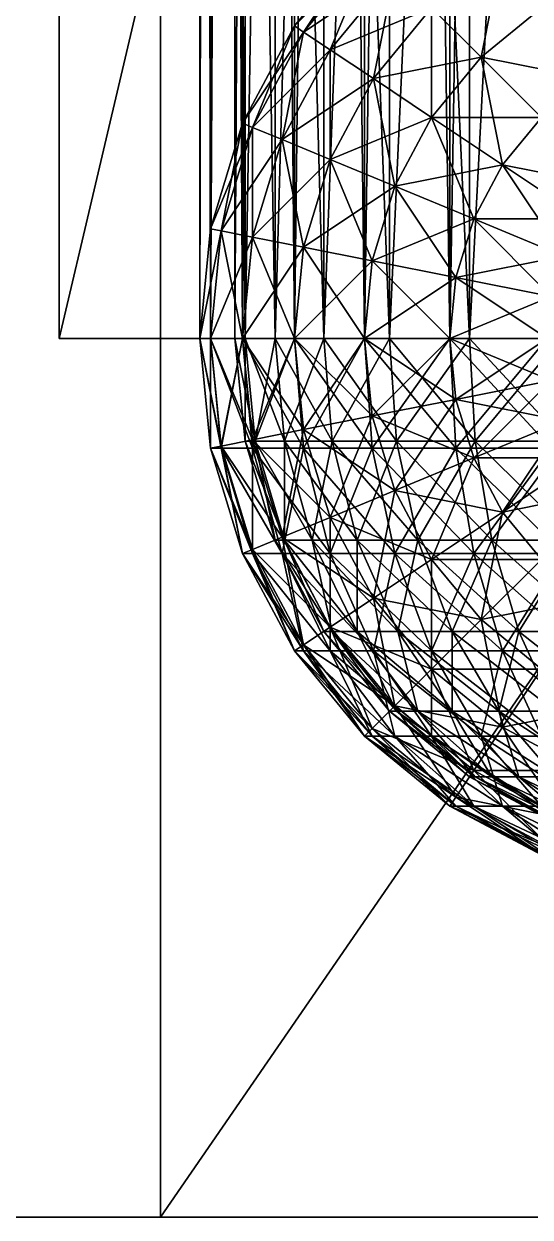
# Model space of a CAD drawing. Header units: millimetres. Extents: x -510 to 550, y -577 to 577.
# Drawn here: x 409 to 423.39, y 255 to 288.95 of the extents above; entities that cross this region are included whole.
import ezdxf

# ---------------------------------------------------------------- set-up
doc = ezdxf.new("R2010")
doc.units = ezdxf.units.MM
for name, color, linetype, true_color in [('bogie_left_visual_1', 7, 'Continuous', 0x5c6b75), ('front_left_support_collision', 7, 'Continuous', 0x5c6b75), ('structure_left_front_bridge', 7, 'Continuous', 0x5c6b75), ('structure_left_front_motor_bracket', 7, 'Continuous', 0x5c6b75), ('structure_left_front_riser', 7, 'Continuous', 0x5c6b75)]:
    doc.layers.add(name, color=color, linetype=linetype, true_color=true_color)

msp = doc.modelspace()

# ---------------------------------------------------------------- linework, layer by layer
at = {"layer": 'bogie_left_visual_1', "true_color": 0x5c6b75}
for points in [[(212.709, 255, -108.201), (412.881, 305, -298.075), (412.881, 255, -298.075)], [(212.709, 255, -108.201), (212.709, 305, -108.201), (412.881, 305, -298.075)], [(247.119, 255, -71.925), (447.291, 255, -261.799), (447.291, 305, -261.799)], [(247.119, 255, -71.925), (447.291, 305, -261.799), (247.119, 305, -71.925)], [(412.881, 255, -298.075), (412.881, 305, -298.075), (447.291, 305, -261.799)], [(412.881, 255, -298.075), (447.291, 305, -261.799), (447.291, 255, -261.799)], [(212.709, 255, -108.201), (412.881, 255, -298.075), (447.291, 255, -261.799)], [(212.709, 255, -108.201), (447.291, 255, -261.799), (247.119, 255, -71.925)]]:
    msp.add_3dface(points, dxfattribs=at)
at = {"layer": 'front_left_support_collision', "true_color": 0x5c6b75}
for points in [[(410, 280, -122.5), (450, 450, -122.5), (450, 280, -122.5)], [(410, 280, -122.5), (410, 450, -122.5), (450, 450, -122.5)], [(410, 280, -97.5), (450, 280, -97.5), (450, 450, -97.5)], [(410, 280, -97.5), (450, 450, -97.5), (410, 450, -97.5)], [(410, 450, -122.5), (410, 280, -122.5), (410, 280, -97.5)], [(410, 450, -122.5), (410, 280, -97.5), (410, 450, -97.5)], [(410, 280, -122.5), (450, 280, -122.5), (450, 280, -97.5)], [(410, 280, -122.5), (450, 280, -97.5), (410, 280, -97.5)]]:
    msp.add_3dface(points, dxfattribs=at)
at = {"layer": 'structure_left_front_bridge', "true_color": 0x5c6b75}
for points in [[(414.307, 450, -106.879), (414, 450, -110), (414, 280, -110)], [(414.307, 450, -106.879), (414, 280, -110), (414.307, 280, -106.879)], [(414, 450, -110), (414.307, 450, -113.121), (414.307, 280, -113.121)], [(414, 450, -110), (414.307, 280, -113.121), (414, 280, -110)], [(415.218, 450, -103.877), (414.307, 450, -106.879), (414.307, 280, -106.879)], [(415.218, 450, -103.877), (414.307, 280, -106.879), (415.218, 280, -103.877)], [(414.307, 450, -113.121), (415.218, 450, -116.123), (415.218, 280, -116.123)], [(414.307, 450, -113.121), (415.218, 280, -116.123), (414.307, 280, -113.121)], [(416.696, 450, -101.111), (415.218, 450, -103.877), (415.218, 280, -103.877)], [(416.696, 450, -101.111), (415.218, 280, -103.877), (416.696, 280, -101.111)], [(415.218, 450, -116.123), (416.696, 450, -118.889), (416.696, 280, -118.889)], [(415.218, 450, -116.123), (416.696, 280, -118.889), (415.218, 280, -116.123)], [(418.686, 450, -98.686), (416.696, 450, -101.111), (416.696, 280, -101.111)], [(418.686, 450, -98.686), (416.696, 280, -101.111), (418.686, 280, -98.686)], [(416.696, 450, -118.889), (418.686, 450, -121.314), (418.686, 280, -121.314)], [(416.696, 450, -118.889), (418.686, 280, -121.314), (416.696, 280, -118.889)], [(421.111, 450, -96.696), (418.686, 450, -98.686), (418.686, 280, -98.686)], [(421.111, 450, -96.696), (418.686, 280, -98.686), (421.111, 280, -96.696)], [(418.686, 450, -121.314), (421.111, 450, -123.304), (421.111, 280, -123.304)], [(418.686, 450, -121.314), (421.111, 280, -123.304), (418.686, 280, -121.314)], [(423.877, 450, -95.218), (421.111, 450, -96.696), (421.111, 280, -96.696)], [(423.877, 450, -95.218), (421.111, 280, -96.696), (423.877, 280, -95.218)], [(421.111, 450, -123.304), (423.877, 450, -124.782), (423.877, 280, -124.782)], [(421.111, 450, -123.304), (423.877, 280, -124.782), (421.111, 280, -123.304)], [(414.307, 280, -106.879), (414, 280, -110), (414.307, 276.879, -110)], [(414, 280, -110), (414.307, 280, -113.121), (414.609, 276.879, -113.061)], [(414, 280, -110), (414.609, 276.879, -113.061), (414.307, 276.879, -110)], [(415.218, 280, -103.877), (414.307, 280, -106.879), (414.609, 276.879, -106.939)], [(414.307, 280, -106.879), (414.307, 276.879, -110), (414.609, 276.879, -106.939)], [(414.307, 280, -113.121), (415.218, 280, -116.123), (415.502, 276.879, -116.005)], [(414.307, 280, -113.121), (415.502, 276.879, -116.005), (414.609, 276.879, -113.061)], [(415.218, 280, -103.877), (414.609, 276.879, -106.939), (415.502, 276.879, -103.995)], [(416.696, 280, -101.111), (415.218, 280, -103.877), (415.502, 276.879, -103.995)], [(415.218, 280, -116.123), (416.696, 280, -118.889), (416.952, 276.879, -118.718)], [(415.218, 280, -116.123), (416.952, 276.879, -118.718), (415.502, 276.879, -116.005)], [(416.696, 280, -101.111), (415.502, 276.879, -103.995), (416.952, 276.879, -101.282)], [(418.686, 280, -98.686), (416.696, 280, -101.111), (416.952, 276.879, -101.282)], [(416.696, 280, -118.889), (418.686, 280, -121.314), (418.904, 276.879, -121.096)], [(416.696, 280, -118.889), (418.904, 276.879, -121.096), (416.952, 276.879, -118.718)], [(418.686, 280, -98.686), (416.952, 276.879, -101.282), (418.904, 276.879, -98.904)], [(421.111, 280, -96.696), (418.686, 280, -98.686), (418.904, 276.879, -98.904)], [(418.686, 280, -121.314), (421.111, 280, -123.304), (421.282, 276.879, -123.048)], [(418.686, 280, -121.314), (421.282, 276.879, -123.048), (418.904, 276.879, -121.096)], [(421.111, 280, -96.696), (418.904, 276.879, -98.904), (421.282, 276.879, -96.952)], [(423.877, 280, -95.218), (421.111, 280, -96.696), (421.282, 276.879, -96.952)], [(421.111, 280, -123.304), (423.877, 280, -124.782), (423.995, 276.879, -124.498)], [(421.111, 280, -123.304), (423.995, 276.879, -124.498), (421.282, 276.879, -123.048)], [(423.877, 280, -95.218), (421.282, 276.879, -96.952), (423.995, 276.879, -95.502)], [(414.609, 276.879, -106.939), (414.307, 276.879, -110), (415.218, 273.877, -110)], [(414.307, 276.879, -110), (414.609, 276.879, -113.061), (415.502, 273.877, -112.884)], [(414.307, 276.879, -110), (415.502, 273.877, -112.884), (415.218, 273.877, -110)], [(415.502, 276.879, -103.995), (414.609, 276.879, -106.939), (415.502, 273.877, -107.116)], [(414.609, 276.879, -106.939), (415.218, 273.877, -110), (415.502, 273.877, -107.116)], [(414.609, 276.879, -113.061), (415.502, 276.879, -116.005), (416.343, 273.877, -115.657)], [(414.609, 276.879, -113.061), (416.343, 273.877, -115.657), (415.502, 273.877, -112.884)], [(416.952, 276.879, -101.282), (415.502, 276.879, -103.995), (416.343, 273.877, -104.343)], [(415.502, 276.879, -103.995), (415.502, 273.877, -107.116), (416.343, 273.877, -104.343)], [(415.502, 276.879, -116.005), (416.952, 276.879, -118.718), (417.709, 273.877, -118.212)], [(415.502, 276.879, -116.005), (417.709, 273.877, -118.212), (416.343, 273.877, -115.657)], [(416.952, 276.879, -101.282), (416.343, 273.877, -104.343), (417.709, 273.877, -101.788)], [(418.904, 276.879, -98.904), (416.952, 276.879, -101.282), (417.709, 273.877, -101.788)], [(416.952, 276.879, -118.718), (418.904, 276.879, -121.096), (419.547, 273.877, -120.453)], [(416.952, 276.879, -118.718), (419.547, 273.877, -120.453), (417.709, 273.877, -118.212)], [(418.904, 276.879, -98.904), (417.709, 273.877, -101.788), (419.547, 273.877, -99.547)], [(421.282, 276.879, -96.952), (418.904, 276.879, -98.904), (419.547, 273.877, -99.547)], [(418.904, 276.879, -121.096), (421.282, 276.879, -123.048), (421.788, 273.877, -122.291)], [(418.904, 276.879, -121.096), (421.788, 273.877, -122.291), (419.547, 273.877, -120.453)], [(421.282, 276.879, -96.952), (419.547, 273.877, -99.547), (421.788, 273.877, -97.709)], [(423.995, 276.879, -95.502), (421.282, 276.879, -96.952), (421.788, 273.877, -97.709)], [(421.282, 276.879, -123.048), (423.995, 276.879, -124.498), (424.343, 273.877, -123.657)], [(421.282, 276.879, -123.048), (424.343, 273.877, -123.657), (421.788, 273.877, -122.291)], [(423.995, 276.879, -95.502), (421.788, 273.877, -97.709), (424.343, 273.877, -96.343)], [(415.502, 273.877, -107.116), (415.218, 273.877, -110), (416.696, 271.111, -110)], [(415.218, 273.877, -110), (415.502, 273.877, -112.884), (416.952, 271.111, -112.595)], [(415.218, 273.877, -110), (416.952, 271.111, -112.595), (416.696, 271.111, -110)], [(416.343, 273.877, -104.343), (415.502, 273.877, -107.116), (416.952, 271.111, -107.405)], [(415.502, 273.877, -107.116), (416.696, 271.111, -110), (416.952, 271.111, -107.405)], [(415.502, 273.877, -112.884), (416.343, 273.877, -115.657), (417.709, 271.111, -115.091)], [(415.502, 273.877, -112.884), (417.709, 271.111, -115.091), (416.952, 271.111, -112.595)], [(417.709, 273.877, -101.788), (416.343, 273.877, -104.343), (417.709, 271.111, -104.909)], [(416.343, 273.877, -104.343), (416.952, 271.111, -107.405), (417.709, 271.111, -104.909)], [(416.343, 273.877, -115.657), (417.709, 273.877, -118.212), (418.939, 271.111, -117.391)], [(416.343, 273.877, -115.657), (418.939, 271.111, -117.391), (417.709, 271.111, -115.091)], [(419.547, 273.877, -99.547), (417.709, 273.877, -101.788), (418.939, 271.111, -102.609)], [(417.709, 273.877, -101.788), (417.709, 271.111, -104.909), (418.939, 271.111, -102.609)], [(417.709, 273.877, -118.212), (419.547, 273.877, -120.453), (420.593, 271.111, -119.407)], [(417.709, 273.877, -118.212), (420.593, 271.111, -119.407), (418.939, 271.111, -117.391)], [(419.547, 273.877, -99.547), (418.939, 271.111, -102.609), (420.593, 271.111, -100.593)], [(421.788, 273.877, -97.709), (419.547, 273.877, -99.547), (420.593, 271.111, -100.593)], [(419.547, 273.877, -120.453), (421.788, 273.877, -122.291), (422.609, 271.111, -121.061)], [(419.547, 273.877, -120.453), (422.609, 271.111, -121.061), (420.593, 271.111, -119.407)], [(421.788, 273.877, -97.709), (420.593, 271.111, -100.593), (422.609, 271.111, -98.939)], [(424.343, 273.877, -96.343), (421.788, 273.877, -97.709), (422.609, 271.111, -98.939)], [(421.788, 273.877, -122.291), (424.343, 273.877, -123.657), (424.909, 271.111, -122.291)], [(421.788, 273.877, -122.291), (424.909, 271.111, -122.291), (422.609, 271.111, -121.061)], [(424.343, 273.877, -96.343), (422.609, 271.111, -98.939), (424.909, 271.111, -97.709)], [(416.952, 271.111, -107.405), (416.696, 271.111, -110), (418.686, 268.686, -110)], [(416.696, 271.111, -110), (416.952, 271.111, -112.595), (418.904, 268.686, -112.207)], [(416.696, 271.111, -110), (418.904, 268.686, -112.207), (418.686, 268.686, -110)], [(417.709, 271.111, -104.909), (416.952, 271.111, -107.405), (418.904, 268.686, -107.793)], [(416.952, 271.111, -107.405), (418.686, 268.686, -110), (418.904, 268.686, -107.793)], [(416.952, 271.111, -112.595), (417.709, 271.111, -115.091), (419.547, 268.686, -114.33)], [(416.952, 271.111, -112.595), (419.547, 268.686, -114.33), (418.904, 268.686, -112.207)], [(418.939, 271.111, -102.609), (417.709, 271.111, -104.909), (419.547, 268.686, -105.67)], [(417.709, 271.111, -104.909), (418.904, 268.686, -107.793), (419.547, 268.686, -105.67)], [(417.709, 271.111, -115.091), (418.939, 271.111, -117.391), (420.593, 268.686, -116.286)], [(417.709, 271.111, -115.091), (420.593, 268.686, -116.286), (419.547, 268.686, -114.33)], [(420.593, 271.111, -100.593), (418.939, 271.111, -102.609), (420.593, 268.686, -103.714)], [(418.939, 271.111, -102.609), (419.547, 268.686, -105.67), (420.593, 268.686, -103.714)], [(418.939, 271.111, -117.391), (420.593, 271.111, -119.407), (422, 268.686, -118)], [(418.939, 271.111, -117.391), (422, 268.686, -118), (420.593, 268.686, -116.286)], [(422.609, 271.111, -98.939), (420.593, 271.111, -100.593), (422, 268.686, -102)], [(420.593, 271.111, -100.593), (420.593, 268.686, -103.714), (422, 268.686, -102)], [(420.593, 271.111, -119.407), (422.609, 271.111, -121.061), (423.714, 268.686, -119.407)], [(420.593, 271.111, -119.407), (423.714, 268.686, -119.407), (422, 268.686, -118)], [(422.609, 271.111, -98.939), (422, 268.686, -102), (423.714, 268.686, -100.593)], [(424.909, 271.111, -97.709), (422.609, 271.111, -98.939), (423.714, 268.686, -100.593)], [(422.609, 271.111, -121.061), (424.909, 271.111, -122.291), (425.67, 268.686, -120.453)], [(422.609, 271.111, -121.061), (425.67, 268.686, -120.453), (423.714, 268.686, -119.407)], [(418.904, 268.686, -107.793), (418.686, 268.686, -110), (421.111, 266.696, -110)], [(418.686, 268.686, -110), (418.904, 268.686, -112.207), (421.282, 266.696, -111.734)], [(418.686, 268.686, -110), (421.282, 266.696, -111.734), (421.111, 266.696, -110)], [(419.547, 268.686, -105.67), (418.904, 268.686, -107.793), (421.282, 266.696, -108.266)], [(418.904, 268.686, -107.793), (421.111, 266.696, -110), (421.282, 266.696, -108.266)], [(418.904, 268.686, -112.207), (419.547, 268.686, -114.33), (421.788, 266.696, -113.402)], [(418.904, 268.686, -112.207), (421.788, 266.696, -113.402), (421.282, 266.696, -111.734)], [(420.593, 268.686, -103.714), (419.547, 268.686, -105.67), (421.788, 266.696, -106.598)], [(419.547, 268.686, -105.67), (421.282, 266.696, -108.266), (421.788, 266.696, -106.598)], [(419.547, 268.686, -114.33), (420.593, 268.686, -116.286), (422.609, 266.696, -114.939)], [(419.547, 268.686, -114.33), (422.609, 266.696, -114.939), (421.788, 266.696, -113.402)], [(422, 268.686, -102), (420.593, 268.686, -103.714), (422.609, 266.696, -105.061)], [(420.593, 268.686, -103.714), (421.788, 266.696, -106.598), (422.609, 266.696, -105.061)], [(420.593, 268.686, -116.286), (422, 268.686, -118), (423.714, 266.696, -116.286)], [(420.593, 268.686, -116.286), (423.714, 266.696, -116.286), (422.609, 266.696, -114.939)], [(423.714, 268.686, -100.593), (422, 268.686, -102), (423.714, 266.696, -103.714)], [(422, 268.686, -102), (422.609, 266.696, -105.061), (423.714, 266.696, -103.714)], [(422, 268.686, -118), (423.714, 268.686, -119.407), (425.061, 266.696, -117.391)], [(422, 268.686, -118), (425.061, 266.696, -117.391), (423.714, 266.696, -116.286)], [(421.282, 266.696, -108.266), (421.111, 266.696, -110), (423.877, 265.218, -110)], [(421.111, 266.696, -110), (421.282, 266.696, -111.734), (423.995, 265.218, -111.195)], [(421.111, 266.696, -110), (423.995, 265.218, -111.195), (423.877, 265.218, -110)], [(421.788, 266.696, -106.598), (421.282, 266.696, -108.266), (423.995, 265.218, -108.805)], [(421.282, 266.696, -108.266), (423.877, 265.218, -110), (423.995, 265.218, -108.805)], [(421.282, 266.696, -111.734), (421.788, 266.696, -113.402), (424.343, 265.218, -112.343)], [(421.282, 266.696, -111.734), (424.343, 265.218, -112.343), (423.995, 265.218, -111.195)], [(422.609, 266.696, -105.061), (421.788, 266.696, -106.598), (424.343, 265.218, -107.657)], [(421.788, 266.696, -106.598), (423.995, 265.218, -108.805), (424.343, 265.218, -107.657)], [(421.788, 266.696, -113.402), (422.609, 266.696, -114.939), (424.909, 265.218, -113.402)], [(421.788, 266.696, -113.402), (424.909, 265.218, -113.402), (424.343, 265.218, -112.343)], [(423.714, 266.696, -103.714), (422.609, 266.696, -105.061), (424.909, 265.218, -106.598)], [(422.609, 266.696, -105.061), (424.343, 265.218, -107.657), (424.909, 265.218, -106.598)], [(422.609, 266.696, -114.939), (423.714, 266.696, -116.286), (425.67, 265.218, -114.33)], [(422.609, 266.696, -114.939), (425.67, 265.218, -114.33), (424.909, 265.218, -113.402)]]:
    msp.add_3dface(points, dxfattribs=at)
at = {"layer": 'structure_left_front_motor_bracket', "true_color": 0x5c6b75}
for points in [[(415.288, 330, -277.074), (415, 330, -280), (415, 280, -280)], [(415.288, 330, -277.074), (415, 280, -280), (415.288, 280, -277.074)], [(415, 330, -280), (415.288, 330, -282.926), (415.288, 280, -282.926)], [(415, 330, -280), (415.288, 280, -282.926), (415, 280, -280)], [(416.142, 330, -274.26), (415.288, 330, -277.074), (415.288, 280, -277.074)], [(416.142, 330, -274.26), (415.288, 280, -277.074), (416.142, 280, -274.26)], [(415.288, 330, -282.926), (416.142, 330, -285.74), (416.142, 280, -285.74)], [(415.288, 330, -282.926), (416.142, 280, -285.74), (415.288, 280, -282.926)], [(417.528, 330, -271.666), (416.142, 330, -274.26), (416.142, 280, -274.26)], [(417.528, 330, -271.666), (416.142, 280, -274.26), (417.528, 280, -271.666)], [(416.142, 330, -285.74), (417.528, 330, -288.334), (417.528, 280, -288.334)], [(416.142, 330, -285.74), (417.528, 280, -288.334), (416.142, 280, -285.74)], [(419.393, 330, -269.393), (417.528, 330, -271.666), (417.528, 280, -271.666)], [(419.393, 330, -269.393), (417.528, 280, -271.666), (419.393, 280, -269.393)], [(417.528, 330, -288.334), (419.393, 330, -290.607), (419.393, 280, -290.607)], [(417.528, 330, -288.334), (419.393, 280, -290.607), (417.528, 280, -288.334)], [(421.666, 330, -267.528), (419.393, 330, -269.393), (419.393, 280, -269.393)], [(421.666, 330, -267.528), (419.393, 280, -269.393), (421.666, 280, -267.528)], [(419.393, 330, -290.607), (421.666, 330, -292.472), (421.666, 280, -292.472)], [(419.393, 330, -290.607), (421.666, 280, -292.472), (419.393, 280, -290.607)], [(424.26, 330, -266.142), (421.666, 330, -267.528), (421.666, 280, -267.528)], [(424.26, 330, -266.142), (421.666, 280, -267.528), (424.26, 280, -266.142)], [(421.666, 330, -292.472), (424.26, 330, -293.858), (424.26, 280, -293.858)], [(421.666, 330, -292.472), (424.26, 280, -293.858), (421.666, 280, -292.472)], [(415.288, 280, -277.074), (415, 280, -280), (415.288, 277.074, -280)], [(415, 280, -280), (415.288, 280, -282.926), (415.571, 277.074, -282.87)], [(415, 280, -280), (415.571, 277.074, -282.87), (415.288, 277.074, -280)], [(416.142, 280, -274.26), (415.288, 280, -277.074), (415.571, 277.074, -277.13)], [(415.288, 280, -277.074), (415.288, 277.074, -280), (415.571, 277.074, -277.13)], [(415.288, 280, -282.926), (416.142, 280, -285.74), (416.408, 277.074, -285.63)], [(415.288, 280, -282.926), (416.408, 277.074, -285.63), (415.571, 277.074, -282.87)], [(416.142, 280, -274.26), (415.571, 277.074, -277.13), (416.408, 277.074, -274.37)], [(417.528, 280, -271.666), (416.142, 280, -274.26), (416.408, 277.074, -274.37)], [(416.142, 280, -285.74), (417.528, 280, -288.334), (417.768, 277.074, -288.173)], [(416.142, 280, -285.74), (417.768, 277.074, -288.173), (416.408, 277.074, -285.63)], [(417.528, 280, -271.666), (416.408, 277.074, -274.37), (417.768, 277.074, -271.827)], [(419.393, 280, -269.393), (417.528, 280, -271.666), (417.768, 277.074, -271.827)], [(417.528, 280, -288.334), (419.393, 280, -290.607), (419.597, 277.074, -290.403)], [(417.528, 280, -288.334), (419.597, 277.074, -290.403), (417.768, 277.074, -288.173)], [(419.393, 280, -269.393), (417.768, 277.074, -271.827), (419.597, 277.074, -269.597)], [(421.666, 280, -267.528), (419.393, 280, -269.393), (419.597, 277.074, -269.597)], [(419.393, 280, -290.607), (421.666, 280, -292.472), (421.827, 277.074, -292.232)], [(419.393, 280, -290.607), (421.827, 277.074, -292.232), (419.597, 277.074, -290.403)], [(421.666, 280, -267.528), (419.597, 277.074, -269.597), (421.827, 277.074, -267.768)], [(424.26, 280, -266.142), (421.666, 280, -267.528), (421.827, 277.074, -267.768)], [(421.666, 280, -292.472), (424.26, 280, -293.858), (424.37, 277.074, -293.592)], [(421.666, 280, -292.472), (424.37, 277.074, -293.592), (421.827, 277.074, -292.232)], [(424.26, 280, -266.142), (421.827, 277.074, -267.768), (424.37, 277.074, -266.408)], [(415.571, 277.074, -277.13), (415.288, 277.074, -280), (416.142, 274.26, -280)], [(415.288, 277.074, -280), (415.571, 277.074, -282.87), (416.408, 274.26, -282.704)], [(415.288, 277.074, -280), (416.408, 274.26, -282.704), (416.142, 274.26, -280)], [(416.408, 277.074, -274.37), (415.571, 277.074, -277.13), (416.408, 274.26, -277.296)], [(415.571, 277.074, -277.13), (416.142, 274.26, -280), (416.408, 274.26, -277.296)], [(415.571, 277.074, -282.87), (416.408, 277.074, -285.63), (417.197, 274.26, -285.303)], [(415.571, 277.074, -282.87), (417.197, 274.26, -285.303), (416.408, 274.26, -282.704)], [(417.768, 277.074, -271.827), (416.408, 277.074, -274.37), (417.197, 274.26, -274.697)], [(416.408, 277.074, -274.37), (416.408, 274.26, -277.296), (417.197, 274.26, -274.697)], [(416.408, 277.074, -285.63), (417.768, 277.074, -288.173), (418.477, 274.26, -287.699)], [(416.408, 277.074, -285.63), (418.477, 274.26, -287.699), (417.197, 274.26, -285.303)], [(417.768, 277.074, -271.827), (417.197, 274.26, -274.697), (418.477, 274.26, -272.301)], [(419.597, 277.074, -269.597), (417.768, 277.074, -271.827), (418.477, 274.26, -272.301)], [(417.768, 277.074, -288.173), (419.597, 277.074, -290.403), (420.201, 274.26, -289.799)], [(417.768, 277.074, -288.173), (420.201, 274.26, -289.799), (418.477, 274.26, -287.699)], [(419.597, 277.074, -269.597), (418.477, 274.26, -272.301), (420.201, 274.26, -270.201)], [(421.827, 277.074, -267.768), (419.597, 277.074, -269.597), (420.201, 274.26, -270.201)], [(419.597, 277.074, -290.403), (421.827, 277.074, -292.232), (422.301, 274.26, -291.523)], [(419.597, 277.074, -290.403), (422.301, 274.26, -291.523), (420.201, 274.26, -289.799)], [(421.827, 277.074, -267.768), (420.201, 274.26, -270.201), (422.301, 274.26, -268.477)], [(424.37, 277.074, -266.408), (421.827, 277.074, -267.768), (422.301, 274.26, -268.477)], [(421.827, 277.074, -292.232), (424.37, 277.074, -293.592), (424.697, 274.26, -292.803)], [(421.827, 277.074, -292.232), (424.697, 274.26, -292.803), (422.301, 274.26, -291.523)], [(424.37, 277.074, -266.408), (422.301, 274.26, -268.477), (424.697, 274.26, -267.197)], [(416.408, 274.26, -277.296), (416.142, 274.26, -280), (417.528, 271.666, -280)], [(416.142, 274.26, -280), (416.408, 274.26, -282.704), (417.768, 271.666, -282.433)], [(416.142, 274.26, -280), (417.768, 271.666, -282.433), (417.528, 271.666, -280)], [(417.197, 274.26, -274.697), (416.408, 274.26, -277.296), (417.768, 271.666, -277.567)], [(416.408, 274.26, -277.296), (417.528, 271.666, -280), (417.768, 271.666, -277.567)], [(416.408, 274.26, -282.704), (417.197, 274.26, -285.303), (418.477, 271.666, -284.773)], [(416.408, 274.26, -282.704), (418.477, 271.666, -284.773), (417.768, 271.666, -282.433)], [(418.477, 274.26, -272.301), (417.197, 274.26, -274.697), (418.477, 271.666, -275.227)], [(417.197, 274.26, -274.697), (417.768, 271.666, -277.567), (418.477, 271.666, -275.227)], [(417.197, 274.26, -285.303), (418.477, 274.26, -287.699), (419.63, 271.666, -286.929)], [(417.197, 274.26, -285.303), (419.63, 271.666, -286.929), (418.477, 271.666, -284.773)], [(420.201, 274.26, -270.201), (418.477, 274.26, -272.301), (419.63, 271.666, -273.071)], [(418.477, 274.26, -272.301), (418.477, 271.666, -275.227), (419.63, 271.666, -273.071)], [(418.477, 274.26, -287.699), (420.201, 274.26, -289.799), (421.181, 271.666, -288.819)], [(418.477, 274.26, -287.699), (421.181, 271.666, -288.819), (419.63, 271.666, -286.929)], [(420.201, 274.26, -270.201), (419.63, 271.666, -273.071), (421.181, 271.666, -271.181)], [(422.301, 274.26, -268.477), (420.201, 274.26, -270.201), (421.181, 271.666, -271.181)], [(420.201, 274.26, -289.799), (422.301, 274.26, -291.523), (423.071, 271.666, -290.37)], [(420.201, 274.26, -289.799), (423.071, 271.666, -290.37), (421.181, 271.666, -288.819)], [(422.301, 274.26, -268.477), (421.181, 271.666, -271.181), (423.071, 271.666, -269.63)], [(424.697, 274.26, -267.197), (422.301, 274.26, -268.477), (423.071, 271.666, -269.63)], [(422.301, 274.26, -291.523), (424.697, 274.26, -292.803), (425.227, 271.666, -291.523)], [(422.301, 274.26, -291.523), (425.227, 271.666, -291.523), (423.071, 271.666, -290.37)], [(424.697, 274.26, -267.197), (423.071, 271.666, -269.63), (425.227, 271.666, -268.477)], [(417.768, 271.666, -277.567), (417.528, 271.666, -280), (419.393, 269.393, -280)], [(417.528, 271.666, -280), (417.768, 271.666, -282.433), (419.597, 269.393, -282.069)], [(417.528, 271.666, -280), (419.597, 269.393, -282.069), (419.393, 269.393, -280)], [(418.477, 271.666, -275.227), (417.768, 271.666, -277.567), (419.597, 269.393, -277.931)], [(417.768, 271.666, -277.567), (419.393, 269.393, -280), (419.597, 269.393, -277.931)], [(417.768, 271.666, -282.433), (418.477, 271.666, -284.773), (420.201, 269.393, -284.059)], [(417.768, 271.666, -282.433), (420.201, 269.393, -284.059), (419.597, 269.393, -282.069)], [(419.63, 271.666, -273.071), (418.477, 271.666, -275.227), (420.201, 269.393, -275.941)], [(418.477, 271.666, -275.227), (419.597, 269.393, -277.931), (420.201, 269.393, -275.941)], [(418.477, 271.666, -284.773), (419.63, 271.666, -286.929), (421.181, 269.393, -285.893)], [(418.477, 271.666, -284.773), (421.181, 269.393, -285.893), (420.201, 269.393, -284.059)], [(421.181, 271.666, -271.181), (419.63, 271.666, -273.071), (421.181, 269.393, -274.107)], [(419.63, 271.666, -273.071), (420.201, 269.393, -275.941), (421.181, 269.393, -274.107)], [(419.63, 271.666, -286.929), (421.181, 271.666, -288.819), (422.5, 269.393, -287.5)], [(419.63, 271.666, -286.929), (422.5, 269.393, -287.5), (421.181, 269.393, -285.893)], [(423.071, 271.666, -269.63), (421.181, 271.666, -271.181), (422.5, 269.393, -272.5)], [(421.181, 271.666, -271.181), (421.181, 269.393, -274.107), (422.5, 269.393, -272.5)], [(421.181, 271.666, -288.819), (423.071, 271.666, -290.37), (424.107, 269.393, -288.819)], [(421.181, 271.666, -288.819), (424.107, 269.393, -288.819), (422.5, 269.393, -287.5)], [(423.071, 271.666, -269.63), (422.5, 269.393, -272.5), (424.107, 269.393, -271.181)], [(425.227, 271.666, -268.477), (423.071, 271.666, -269.63), (424.107, 269.393, -271.181)], [(423.071, 271.666, -290.37), (425.227, 271.666, -291.523), (425.941, 269.393, -289.799)], [(423.071, 271.666, -290.37), (425.941, 269.393, -289.799), (424.107, 269.393, -288.819)], [(419.597, 269.393, -277.931), (419.393, 269.393, -280), (421.666, 267.528, -280)], [(419.393, 269.393, -280), (419.597, 269.393, -282.069), (421.827, 267.528, -281.626)], [(419.393, 269.393, -280), (421.827, 267.528, -281.626), (421.666, 267.528, -280)], [(420.201, 269.393, -275.941), (419.597, 269.393, -277.931), (421.827, 267.528, -278.374)], [(419.597, 269.393, -277.931), (421.666, 267.528, -280), (421.827, 267.528, -278.374)], [(419.597, 269.393, -282.069), (420.201, 269.393, -284.059), (422.301, 267.528, -283.189)], [(419.597, 269.393, -282.069), (422.301, 267.528, -283.189), (421.827, 267.528, -281.626)], [(421.181, 269.393, -274.107), (420.201, 269.393, -275.941), (422.301, 267.528, -276.811)], [(420.201, 269.393, -275.941), (421.827, 267.528, -278.374), (422.301, 267.528, -276.811)], [(420.201, 269.393, -284.059), (421.181, 269.393, -285.893), (423.071, 267.528, -284.63)], [(420.201, 269.393, -284.059), (423.071, 267.528, -284.63), (422.301, 267.528, -283.189)], [(422.5, 269.393, -272.5), (421.181, 269.393, -274.107), (423.071, 267.528, -275.37)], [(421.181, 269.393, -274.107), (422.301, 267.528, -276.811), (423.071, 267.528, -275.37)], [(421.181, 269.393, -285.893), (422.5, 269.393, -287.5), (424.107, 267.528, -285.893)], [(421.181, 269.393, -285.893), (424.107, 267.528, -285.893), (423.071, 267.528, -284.63)], [(424.107, 269.393, -271.181), (422.5, 269.393, -272.5), (424.107, 267.528, -274.107)], [(422.5, 269.393, -272.5), (423.071, 267.528, -275.37), (424.107, 267.528, -274.107)], [(422.5, 269.393, -287.5), (424.107, 269.393, -288.819), (425.37, 267.528, -286.929)], [(422.5, 269.393, -287.5), (425.37, 267.528, -286.929), (424.107, 267.528, -285.893)], [(421.827, 267.528, -278.374), (421.666, 267.528, -280), (424.26, 266.142, -280)], [(421.666, 267.528, -280), (421.827, 267.528, -281.626), (424.37, 266.142, -281.12)], [(421.666, 267.528, -280), (424.37, 266.142, -281.12), (424.26, 266.142, -280)], [(422.301, 267.528, -276.811), (421.827, 267.528, -278.374), (424.37, 266.142, -278.88)], [(421.827, 267.528, -278.374), (424.26, 266.142, -280), (424.37, 266.142, -278.88)], [(421.827, 267.528, -281.626), (422.301, 267.528, -283.189), (424.697, 266.142, -282.197)], [(421.827, 267.528, -281.626), (424.697, 266.142, -282.197), (424.37, 266.142, -281.12)], [(423.071, 267.528, -275.37), (422.301, 267.528, -276.811), (424.697, 266.142, -277.803)], [(422.301, 267.528, -276.811), (424.37, 266.142, -278.88), (424.697, 266.142, -277.803)], [(422.301, 267.528, -283.189), (423.071, 267.528, -284.63), (425.227, 266.142, -283.189)], [(422.301, 267.528, -283.189), (425.227, 266.142, -283.189), (424.697, 266.142, -282.197)], [(424.107, 267.528, -274.107), (423.071, 267.528, -275.37), (425.227, 266.142, -276.811)], [(423.071, 267.528, -275.37), (424.697, 266.142, -277.803), (425.227, 266.142, -276.811)], [(423.071, 267.528, -284.63), (424.107, 267.528, -285.893), (425.941, 266.142, -284.059)], [(423.071, 267.528, -284.63), (425.941, 266.142, -284.059), (425.227, 266.142, -283.189)]]:
    msp.add_3dface(points, dxfattribs=at)
at = {"layer": 'structure_left_front_riser', "true_color": 0x5c6b75}
for points in [[(416.952, 288.718, -106.879), (418.686, 291.314, -110), (416.696, 288.889, -110)], [(416.696, 288.889, -110), (418.686, 291.314, -110), (418.686, 291.314, -265)], [(416.696, 288.889, -110), (418.686, 291.314, -265), (416.696, 288.889, -265)], [(416.696, 288.889, -265), (418.686, 291.314, -265), (418.904, 291.096, -268.121)], [(416.952, 288.718, -106.879), (418.904, 291.096, -106.879), (418.686, 291.314, -110)], [(416.696, 288.889, -265), (418.904, 291.096, -268.121), (416.952, 288.718, -268.121)], [(417.709, 288.212, -103.877), (418.904, 291.096, -106.879), (416.952, 288.718, -106.879)], [(416.952, 288.718, -268.121), (418.904, 291.096, -268.121), (419.547, 290.453, -271.123)], [(417.709, 288.212, -103.877), (419.547, 290.453, -103.877), (418.904, 291.096, -106.879)], [(422, 288, -98.686), (422.609, 291.061, -101.111), (420.593, 289.407, -101.111)], [(422, 288, -98.686), (423.714, 289.407, -98.686), (422.609, 291.061, -101.111)], [(416.952, 288.718, -268.121), (419.547, 290.453, -271.123), (417.709, 288.212, -271.123)], [(418.939, 287.391, -101.111), (419.547, 290.453, -103.877), (417.709, 288.212, -103.877)], [(417.709, 288.212, -271.123), (419.547, 290.453, -271.123), (420.593, 289.407, -273.889)], [(418.939, 287.391, -101.111), (420.593, 289.407, -101.111), (419.547, 290.453, -103.877)], [(417.709, 288.212, -271.123), (420.593, 289.407, -273.889), (418.939, 287.391, -273.889)], [(420.593, 286.286, -98.686), (420.593, 289.407, -101.111), (418.939, 287.391, -101.111)], [(418.939, 287.391, -273.889), (420.593, 289.407, -273.889), (422, 288, -276.314)], [(420.593, 286.286, -98.686), (422, 288, -98.686), (420.593, 289.407, -101.111)], [(420.593, 289.407, -273.889), (423.714, 289.407, -276.314), (422, 288, -276.314)], [(423.714, 286.286, -96.696), (423.714, 289.407, -98.686), (422, 288, -98.686)], [(422, 288, -276.314), (423.714, 289.407, -276.314), (425.061, 287.391, -278.304)], [(415.502, 286.005, -106.879), (416.696, 288.889, -110), (415.218, 286.123, -110)], [(415.218, 286.123, -110), (416.696, 288.889, -110), (416.696, 288.889, -265)], [(415.218, 286.123, -110), (416.696, 288.889, -265), (415.218, 286.123, -265)], [(415.218, 286.123, -265), (416.696, 288.889, -265), (416.952, 288.718, -268.121)], [(415.218, 286.123, -265), (416.952, 288.718, -268.121), (415.502, 286.005, -268.121)], [(415.502, 286.005, -106.879), (416.952, 288.718, -106.879), (416.696, 288.889, -110)], [(416.343, 285.657, -103.877), (416.952, 288.718, -106.879), (415.502, 286.005, -106.879)], [(415.502, 286.005, -268.121), (416.952, 288.718, -268.121), (417.709, 288.212, -271.123)], [(416.343, 285.657, -103.877), (417.709, 288.212, -103.877), (416.952, 288.718, -106.879)], [(415.502, 286.005, -268.121), (417.709, 288.212, -271.123), (416.343, 285.657, -271.123)], [(417.709, 285.091, -101.111), (417.709, 288.212, -103.877), (416.343, 285.657, -103.877)], [(416.343, 285.657, -271.123), (417.709, 288.212, -271.123), (418.939, 287.391, -273.889)], [(417.709, 285.091, -101.111), (418.939, 287.391, -101.111), (417.709, 288.212, -103.877)], [(418.939, 287.391, -273.889), (422, 288, -276.314), (420.593, 286.286, -276.314)], [(422.609, 284.939, -96.696), (422, 288, -98.686), (420.593, 286.286, -98.686)], [(420.593, 286.286, -276.314), (422, 288, -276.314), (423.714, 286.286, -278.304)], [(422.609, 284.939, -96.696), (423.714, 286.286, -96.696), (422, 288, -98.686)], [(422, 288, -276.314), (425.061, 287.391, -278.304), (423.714, 286.286, -278.304)], [(416.343, 285.657, -271.123), (418.939, 287.391, -273.889), (417.709, 285.091, -273.889)], [(419.547, 284.33, -98.686), (418.939, 287.391, -101.111), (417.709, 285.091, -101.111)], [(417.709, 285.091, -273.889), (418.939, 287.391, -273.889), (420.593, 286.286, -276.314)], [(419.547, 284.33, -98.686), (420.593, 286.286, -98.686), (418.939, 287.391, -101.111)], [(417.709, 285.091, -273.889), (420.593, 286.286, -276.314), (419.547, 284.33, -276.314)], [(421.788, 283.402, -96.696), (420.593, 286.286, -98.686), (419.547, 284.33, -98.686)], [(419.547, 284.33, -276.314), (420.593, 286.286, -276.314), (422.609, 284.939, -278.304)], [(421.788, 283.402, -96.696), (422.609, 284.939, -96.696), (420.593, 286.286, -98.686)], [(420.593, 286.286, -276.314), (423.714, 286.286, -278.304), (422.609, 284.939, -278.304)], [(424.909, 283.402, -95.218), (423.714, 286.286, -96.696), (422.609, 284.939, -96.696)], [(422.609, 284.939, -278.304), (423.714, 286.286, -278.304), (425.67, 284.33, -279.782)], [(414.609, 283.061, -106.879), (415.218, 286.123, -110), (414.307, 283.121, -110)], [(414.307, 283.121, -110), (415.218, 286.123, -110), (415.218, 286.123, -265)], [(414.307, 283.121, -110), (415.218, 286.123, -265), (414.307, 283.121, -265)], [(414.307, 283.121, -265), (415.218, 286.123, -265), (415.502, 286.005, -268.121)], [(414.307, 283.121, -265), (415.502, 286.005, -268.121), (414.609, 283.061, -268.121)], [(414.609, 283.061, -106.879), (415.502, 286.005, -106.879), (415.218, 286.123, -110)], [(415.502, 282.884, -103.877), (415.502, 286.005, -106.879), (414.609, 283.061, -106.879)], [(414.609, 283.061, -268.121), (415.502, 286.005, -268.121), (416.343, 285.657, -271.123)], [(415.502, 282.884, -103.877), (416.343, 285.657, -103.877), (415.502, 286.005, -106.879)], [(414.609, 283.061, -268.121), (416.343, 285.657, -271.123), (415.502, 282.884, -271.123)], [(416.952, 282.595, -101.111), (416.343, 285.657, -103.877), (415.502, 282.884, -103.877)], [(415.502, 282.884, -271.123), (416.343, 285.657, -271.123), (417.709, 285.091, -273.889)], [(416.952, 282.595, -101.111), (417.709, 285.091, -101.111), (416.343, 285.657, -103.877)], [(415.502, 282.884, -271.123), (417.709, 285.091, -273.889), (416.952, 282.595, -273.889)], [(418.904, 282.207, -98.686), (417.709, 285.091, -101.111), (416.952, 282.595, -101.111)], [(416.952, 282.595, -273.889), (417.709, 285.091, -273.889), (419.547, 284.33, -276.314)], [(418.904, 282.207, -98.686), (419.547, 284.33, -98.686), (417.709, 285.091, -101.111)], [(419.547, 284.33, -276.314), (422.609, 284.939, -278.304), (421.788, 283.402, -278.304)], [(424.343, 282.343, -95.218), (422.609, 284.939, -96.696), (421.788, 283.402, -96.696)], [(421.788, 283.402, -278.304), (422.609, 284.939, -278.304), (424.909, 283.402, -279.782)], [(424.343, 282.343, -95.218), (424.909, 283.402, -95.218), (422.609, 284.939, -96.696)], [(422.609, 284.939, -278.304), (425.67, 284.33, -279.782), (424.909, 283.402, -279.782)], [(416.952, 282.595, -273.889), (419.547, 284.33, -276.314), (418.904, 282.207, -276.314)], [(421.282, 281.734, -96.696), (419.547, 284.33, -98.686), (418.904, 282.207, -98.686)], [(418.904, 282.207, -276.314), (419.547, 284.33, -276.314), (421.788, 283.402, -278.304)], [(421.282, 281.734, -96.696), (421.788, 283.402, -96.696), (419.547, 284.33, -98.686)], [(418.904, 282.207, -276.314), (421.788, 283.402, -278.304), (421.282, 281.734, -278.304)], [(423.995, 281.195, -95.218), (421.788, 283.402, -96.696), (421.282, 281.734, -96.696)], [(421.282, 281.734, -278.304), (421.788, 283.402, -278.304), (424.343, 282.343, -279.782)], [(423.995, 281.195, -95.218), (424.343, 282.343, -95.218), (421.788, 283.402, -96.696)], [(421.788, 283.402, -278.304), (424.909, 283.402, -279.782), (424.343, 282.343, -279.782)], [(414.307, 280, -106.879), (414.307, 283.121, -110), (414, 280, -110)], [(414, 280, -110), (414.307, 283.121, -110), (414.307, 283.121, -265)], [(414, 280, -110), (414.307, 283.121, -265), (414, 280, -265)], [(414, 280, -265), (414.307, 283.121, -265), (414.609, 283.061, -268.121)], [(414, 280, -265), (414.609, 283.061, -268.121), (414.307, 280, -268.121)], [(414.307, 280, -106.879), (414.609, 283.061, -106.879), (414.307, 283.121, -110)], [(415.218, 280, -103.877), (414.609, 283.061, -106.879), (414.307, 280, -106.879)], [(414.307, 280, -268.121), (414.609, 283.061, -268.121), (415.502, 282.884, -271.123)], [(414.307, 280, -268.121), (415.502, 282.884, -271.123), (415.218, 280, -271.123)], [(415.218, 280, -103.877), (415.502, 282.884, -103.877), (414.609, 283.061, -106.879)], [(416.696, 280, -101.111), (415.502, 282.884, -103.877), (415.218, 280, -103.877)], [(415.218, 280, -271.123), (415.502, 282.884, -271.123), (416.952, 282.595, -273.889)], [(416.696, 280, -101.111), (416.952, 282.595, -101.111), (415.502, 282.884, -103.877)], [(415.218, 280, -271.123), (416.952, 282.595, -273.889), (416.696, 280, -273.889)], [(418.686, 280, -98.686), (416.952, 282.595, -101.111), (416.696, 280, -101.111)], [(416.696, 280, -273.889), (416.952, 282.595, -273.889), (418.904, 282.207, -276.314)], [(418.686, 280, -98.686), (418.904, 282.207, -98.686), (416.952, 282.595, -101.111)], [(416.696, 280, -273.889), (418.904, 282.207, -276.314), (418.686, 280, -276.314)], [(421.111, 280, -96.696), (418.904, 282.207, -98.686), (418.686, 280, -98.686)], [(418.686, 280, -276.314), (418.904, 282.207, -276.314), (421.282, 281.734, -278.304)], [(421.111, 280, -96.696), (421.282, 281.734, -96.696), (418.904, 282.207, -98.686)], [(421.282, 281.734, -278.304), (424.343, 282.343, -279.782), (423.995, 281.195, -279.782)], [(418.686, 280, -276.314), (421.282, 281.734, -278.304), (421.111, 280, -278.304)], [(423.877, 280, -95.218), (421.282, 281.734, -96.696), (421.111, 280, -96.696)], [(421.111, 280, -278.304), (421.282, 281.734, -278.304), (423.995, 281.195, -279.782)], [(423.877, 280, -95.218), (423.995, 281.195, -95.218), (421.282, 281.734, -96.696)], [(421.111, 280, -278.304), (423.995, 281.195, -279.782), (423.877, 280, -279.782)], [(414.609, 276.939, -106.879), (414.307, 280, -106.879), (414, 280, -110)], [(414.609, 276.939, -106.879), (414, 280, -110), (414.307, 276.879, -110)], [(414.307, 276.879, -110), (414, 280, -110), (414, 280, -265)], [(414.307, 276.879, -110), (414, 280, -265), (414.307, 276.879, -265)], [(414.307, 276.879, -265), (414, 280, -265), (414.307, 280, -268.121)], [(415.502, 277.116, -103.877), (415.218, 280, -103.877), (414.307, 280, -106.879)], [(415.502, 277.116, -103.877), (414.307, 280, -106.879), (414.609, 276.939, -106.879)], [(414.307, 276.879, -265), (414.307, 280, -268.121), (414.609, 276.939, -268.121)], [(414.609, 276.939, -268.121), (414.307, 280, -268.121), (415.218, 280, -271.123)], [(414.609, 276.939, -268.121), (415.218, 280, -271.123), (415.502, 277.116, -271.123)], [(416.952, 277.405, -101.111), (416.696, 280, -101.111), (415.218, 280, -103.877)], [(416.952, 277.405, -101.111), (415.218, 280, -103.877), (415.502, 277.116, -103.877)], [(415.502, 277.116, -271.123), (415.218, 280, -271.123), (416.696, 280, -273.889)], [(415.502, 277.116, -271.123), (416.696, 280, -273.889), (416.952, 277.405, -273.889)], [(418.904, 277.793, -98.686), (418.686, 280, -98.686), (416.696, 280, -101.111)], [(418.904, 277.793, -98.686), (416.696, 280, -101.111), (416.952, 277.405, -101.111)], [(416.952, 277.405, -273.889), (416.696, 280, -273.889), (418.686, 280, -276.314)], [(416.952, 277.405, -273.889), (418.686, 280, -276.314), (418.904, 277.793, -276.314)], [(421.282, 278.266, -96.696), (421.111, 280, -96.696), (418.686, 280, -98.686)], [(421.282, 278.266, -96.696), (418.686, 280, -98.686), (418.904, 277.793, -98.686)], [(418.904, 277.793, -276.314), (418.686, 280, -276.314), (421.111, 280, -278.304)], [(418.904, 277.793, -276.314), (421.111, 280, -278.304), (421.282, 278.266, -278.304)], [(423.995, 278.805, -95.218), (423.877, 280, -95.218), (421.111, 280, -96.696)], [(423.995, 278.805, -95.218), (421.111, 280, -96.696), (421.282, 278.266, -96.696)], [(421.282, 278.266, -278.304), (421.111, 280, -278.304), (423.877, 280, -279.782)], [(421.282, 278.266, -278.304), (423.877, 280, -279.782), (423.995, 278.805, -279.782)], [(424.343, 277.657, -95.218), (423.995, 278.805, -95.218), (421.282, 278.266, -96.696)], [(421.788, 276.598, -278.304), (421.282, 278.266, -278.304), (423.995, 278.805, -279.782)], [(421.788, 276.598, -278.304), (423.995, 278.805, -279.782), (424.343, 277.657, -279.782)], [(421.788, 276.598, -96.696), (421.282, 278.266, -96.696), (418.904, 277.793, -98.686)], [(419.547, 275.67, -276.314), (418.904, 277.793, -276.314), (421.282, 278.266, -278.304)], [(419.547, 275.67, -276.314), (421.282, 278.266, -278.304), (421.788, 276.598, -278.304)], [(424.343, 277.657, -95.218), (421.282, 278.266, -96.696), (421.788, 276.598, -96.696)], [(419.547, 275.67, -98.686), (418.904, 277.793, -98.686), (416.952, 277.405, -101.111)], [(417.709, 274.909, -273.889), (416.952, 277.405, -273.889), (418.904, 277.793, -276.314)], [(417.709, 274.909, -273.889), (418.904, 277.793, -276.314), (419.547, 275.67, -276.314)], [(421.788, 276.598, -96.696), (418.904, 277.793, -98.686), (419.547, 275.67, -98.686)], [(417.709, 274.909, -101.111), (416.952, 277.405, -101.111), (415.502, 277.116, -103.877)], [(416.343, 274.343, -271.123), (415.502, 277.116, -271.123), (416.952, 277.405, -273.889)], [(416.343, 274.343, -271.123), (416.952, 277.405, -273.889), (417.709, 274.909, -273.889)], [(419.547, 275.67, -98.686), (416.952, 277.405, -101.111), (417.709, 274.909, -101.111)], [(424.909, 276.598, -95.218), (424.343, 277.657, -95.218), (421.788, 276.598, -96.696)], [(422.609, 275.061, -278.304), (421.788, 276.598, -278.304), (424.343, 277.657, -279.782)], [(422.609, 275.061, -278.304), (424.343, 277.657, -279.782), (424.909, 276.598, -279.782)], [(416.343, 274.343, -103.877), (415.502, 277.116, -103.877), (414.609, 276.939, -106.879)], [(415.502, 273.995, -268.121), (414.609, 276.939, -268.121), (415.502, 277.116, -271.123)], [(417.709, 274.909, -101.111), (415.502, 277.116, -103.877), (416.343, 274.343, -103.877)], [(415.502, 273.995, -268.121), (415.502, 277.116, -271.123), (416.343, 274.343, -271.123)], [(415.502, 273.995, -106.879), (414.609, 276.939, -106.879), (414.307, 276.879, -110)], [(415.218, 273.877, -265), (414.307, 276.879, -265), (414.609, 276.939, -268.121)], [(415.502, 273.995, -106.879), (414.307, 276.879, -110), (415.218, 273.877, -110)], [(415.218, 273.877, -110), (414.307, 276.879, -110), (414.307, 276.879, -265)], [(415.218, 273.877, -110), (414.307, 276.879, -265), (415.218, 273.877, -265)], [(416.343, 274.343, -103.877), (414.609, 276.939, -106.879), (415.502, 273.995, -106.879)], [(415.218, 273.877, -265), (414.609, 276.939, -268.121), (415.502, 273.995, -268.121)], [(422.609, 275.061, -96.696), (421.788, 276.598, -96.696), (419.547, 275.67, -98.686)], [(420.593, 273.714, -276.314), (419.547, 275.67, -276.314), (421.788, 276.598, -278.304)], [(420.593, 273.714, -276.314), (421.788, 276.598, -278.304), (422.609, 275.061, -278.304)], [(424.909, 276.598, -95.218), (421.788, 276.598, -96.696), (422.609, 275.061, -96.696)], [(425.67, 275.67, -95.218), (424.909, 276.598, -95.218), (422.609, 275.061, -96.696)], [(423.714, 273.714, -278.304), (422.609, 275.061, -278.304), (424.909, 276.598, -279.782)], [(420.593, 273.714, -98.686), (419.547, 275.67, -98.686), (417.709, 274.909, -101.111)], [(418.939, 272.609, -273.889), (417.709, 274.909, -273.889), (419.547, 275.67, -276.314)], [(418.939, 272.609, -273.889), (419.547, 275.67, -276.314), (420.593, 273.714, -276.314)], [(422.609, 275.061, -96.696), (419.547, 275.67, -98.686), (420.593, 273.714, -98.686)], [(425.67, 275.67, -95.218), (422.609, 275.061, -96.696), (423.714, 273.714, -96.696)], [(423.714, 273.714, -96.696), (422.609, 275.061, -96.696), (420.593, 273.714, -98.686)], [(422, 272, -276.314), (420.593, 273.714, -276.314), (422.609, 275.061, -278.304)], [(422, 272, -276.314), (422.609, 275.061, -278.304), (423.714, 273.714, -278.304)], [(418.939, 272.609, -101.111), (417.709, 274.909, -101.111), (416.343, 274.343, -103.877)], [(417.709, 271.788, -271.123), (416.343, 274.343, -271.123), (417.709, 274.909, -273.889)], [(420.593, 273.714, -98.686), (417.709, 274.909, -101.111), (418.939, 272.609, -101.111)], [(417.709, 271.788, -271.123), (417.709, 274.909, -273.889), (418.939, 272.609, -273.889)], [(417.709, 271.788, -103.877), (416.343, 274.343, -103.877), (415.502, 273.995, -106.879)], [(416.952, 271.282, -268.121), (415.502, 273.995, -268.121), (416.343, 274.343, -271.123)], [(418.939, 272.609, -101.111), (416.343, 274.343, -103.877), (417.709, 271.788, -103.877)], [(416.952, 271.282, -268.121), (416.343, 274.343, -271.123), (417.709, 271.788, -271.123)], [(416.952, 271.282, -106.879), (415.502, 273.995, -106.879), (415.218, 273.877, -110)], [(416.696, 271.111, -265), (415.218, 273.877, -265), (415.502, 273.995, -268.121)], [(417.709, 271.788, -103.877), (415.502, 273.995, -106.879), (416.952, 271.282, -106.879)], [(416.696, 271.111, -265), (415.502, 273.995, -268.121), (416.952, 271.282, -268.121)], [(416.952, 271.282, -106.879), (415.218, 273.877, -110), (416.696, 271.111, -110)], [(416.696, 271.111, -110), (415.218, 273.877, -110), (415.218, 273.877, -265)], [(416.696, 271.111, -110), (415.218, 273.877, -265), (416.696, 271.111, -265)], [(422, 272, -98.686), (420.593, 273.714, -98.686), (418.939, 272.609, -101.111)], [(420.593, 270.593, -273.889), (418.939, 272.609, -273.889), (420.593, 273.714, -276.314)], [(423.714, 273.714, -96.696), (420.593, 273.714, -98.686), (422, 272, -98.686)], [(420.593, 270.593, -273.889), (420.593, 273.714, -276.314), (422, 272, -276.314)], [(425.061, 272.609, -96.696), (423.714, 273.714, -96.696), (422, 272, -98.686)], [(423.714, 270.593, -276.314), (422, 272, -276.314), (423.714, 273.714, -278.304)], [(420.593, 270.593, -101.111), (418.939, 272.609, -101.111), (417.709, 271.788, -103.877)], [(419.547, 269.547, -271.123), (417.709, 271.788, -271.123), (418.939, 272.609, -273.889)], [(422, 272, -98.686), (418.939, 272.609, -101.111), (420.593, 270.593, -101.111)], [(419.547, 269.547, -271.123), (418.939, 272.609, -273.889), (420.593, 270.593, -273.889)], [(425.061, 272.609, -96.696), (422, 272, -98.686), (423.714, 270.593, -98.686)], [(423.714, 270.593, -98.686), (422, 272, -98.686), (420.593, 270.593, -101.111)], [(422.609, 268.939, -273.889), (420.593, 270.593, -273.889), (422, 272, -276.314)], [(422.609, 268.939, -273.889), (422, 272, -276.314), (423.714, 270.593, -276.314)], [(419.547, 269.547, -103.877), (417.709, 271.788, -103.877), (416.952, 271.282, -106.879)], [(418.904, 268.904, -268.121), (416.952, 271.282, -268.121), (417.709, 271.788, -271.123)], [(420.593, 270.593, -101.111), (417.709, 271.788, -103.877), (419.547, 269.547, -103.877)], [(418.904, 268.904, -268.121), (417.709, 271.788, -271.123), (419.547, 269.547, -271.123)], [(418.904, 268.904, -106.879), (416.952, 271.282, -106.879), (416.696, 271.111, -110)], [(418.686, 268.686, -265), (416.696, 271.111, -265), (416.952, 271.282, -268.121)], [(419.547, 269.547, -103.877), (416.952, 271.282, -106.879), (418.904, 268.904, -106.879)], [(418.686, 268.686, -265), (416.952, 271.282, -268.121), (418.904, 268.904, -268.121)], [(418.904, 268.904, -106.879), (416.696, 271.111, -110), (418.686, 268.686, -110)], [(418.686, 268.686, -110), (416.696, 271.111, -110), (416.696, 271.111, -265)], [(418.686, 268.686, -110), (416.696, 271.111, -265), (418.686, 268.686, -265)], [(422.609, 268.939, -101.111), (420.593, 270.593, -101.111), (419.547, 269.547, -103.877)], [(421.788, 267.709, -271.123), (419.547, 269.547, -271.123), (420.593, 270.593, -273.889)], [(423.714, 270.593, -98.686), (420.593, 270.593, -101.111), (422.609, 268.939, -101.111)], [(421.788, 267.709, -271.123), (420.593, 270.593, -273.889), (422.609, 268.939, -273.889)], [(425.67, 269.547, -98.686), (423.714, 270.593, -98.686), (422.609, 268.939, -101.111)], [(424.909, 267.709, -273.889), (422.609, 268.939, -273.889), (423.714, 270.593, -276.314)], [(421.788, 267.709, -103.877), (419.547, 269.547, -103.877), (418.904, 268.904, -106.879)], [(421.282, 266.952, -268.121), (418.904, 268.904, -268.121), (419.547, 269.547, -271.123)], [(422.609, 268.939, -101.111), (419.547, 269.547, -103.877), (421.788, 267.709, -103.877)], [(421.282, 266.952, -268.121), (419.547, 269.547, -271.123), (421.788, 267.709, -271.123)], [(425.67, 269.547, -98.686), (422.609, 268.939, -101.111), (424.909, 267.709, -101.111)], [(421.282, 266.952, -106.879), (418.904, 268.904, -106.879), (418.686, 268.686, -110)], [(421.111, 266.696, -265), (418.686, 268.686, -265), (418.904, 268.904, -268.121)], [(421.788, 267.709, -103.877), (418.904, 268.904, -106.879), (421.282, 266.952, -106.879)], [(421.111, 266.696, -265), (418.904, 268.904, -268.121), (421.282, 266.952, -268.121)], [(424.909, 267.709, -101.111), (422.609, 268.939, -101.111), (421.788, 267.709, -103.877)], [(424.343, 266.343, -271.123), (421.788, 267.709, -271.123), (422.609, 268.939, -273.889)], [(424.343, 266.343, -271.123), (422.609, 268.939, -273.889), (424.909, 267.709, -273.889)], [(421.282, 266.952, -106.879), (418.686, 268.686, -110), (421.111, 266.696, -110)], [(421.111, 266.696, -110), (418.686, 268.686, -110), (418.686, 268.686, -265)], [(421.111, 266.696, -110), (418.686, 268.686, -265), (421.111, 266.696, -265)], [(424.343, 266.343, -103.877), (421.788, 267.709, -103.877), (421.282, 266.952, -106.879)], [(423.995, 265.502, -268.121), (421.282, 266.952, -268.121), (421.788, 267.709, -271.123)], [(424.909, 267.709, -101.111), (421.788, 267.709, -103.877), (424.343, 266.343, -103.877)], [(423.995, 265.502, -268.121), (421.788, 267.709, -271.123), (424.343, 266.343, -271.123)], [(423.995, 265.502, -106.879), (421.282, 266.952, -106.879), (421.111, 266.696, -110)], [(423.877, 265.218, -265), (421.111, 266.696, -265), (421.282, 266.952, -268.121)], [(424.343, 266.343, -103.877), (421.282, 266.952, -106.879), (423.995, 265.502, -106.879)], [(423.877, 265.218, -265), (421.282, 266.952, -268.121), (423.995, 265.502, -268.121)], [(423.995, 265.502, -106.879), (421.111, 266.696, -110), (423.877, 265.218, -110)], [(423.877, 265.218, -110), (421.111, 266.696, -110), (421.111, 266.696, -265)], [(423.877, 265.218, -110), (421.111, 266.696, -265), (423.877, 265.218, -265)]]:
    msp.add_3dface(points, dxfattribs=at)

doc.saveas('drawing.dxf')
